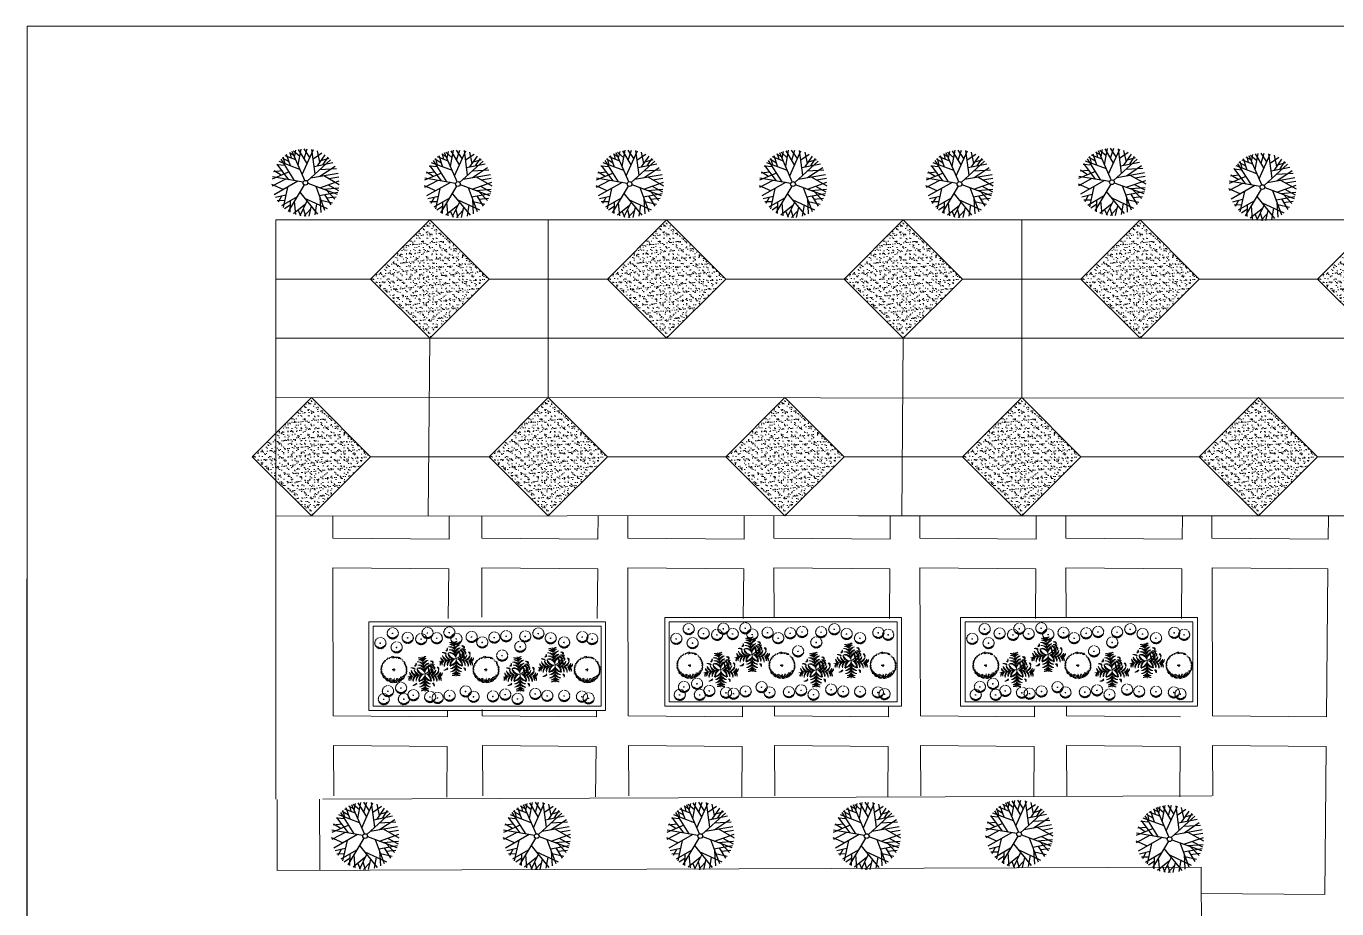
# Model space of a CAD drawing. Header units: millimetres. Extents: x 216896 to 446004, y 63591 to 243769.
# Drawn here: x 217014 to 261297, y 213965 to 243769 of the extents above; entities that cross this region are included whole.
import ezdxf

# ---------------------------------------------------------------- set-up
doc = ezdxf.new("R2010")
doc.units = ezdxf.units.MM
doc.layers.add('green', color=7, linetype='Continuous', true_color=0x45e718)
doc.layers.add('line pedestr', color=7, linetype='Continuous', lineweight=5, true_color=0x1c1c1c)
doc.layers.add('trees 2', color=7, linetype='Continuous', lineweight=5, true_color=0x91c200)
doc.layers.add('trees 1', color=84, linetype='Continuous', lineweight=5)

# ---------------------------------------------------------------- blocks, each defined once
blk = doc.blocks.new('A$C19F01AD3')
at = {"color": 0}
for p, q in [((-0.053, 0.401), (-0.557, 0.761)), ((-0.281, 0.137), (-0.489, 0.808)), ((-0.292, 0.682), (-0.444, 0.833)), ((-0.41, 0.656), (-0.413, 0.85)), ((-0.095, 0.686), (-0.355, 0.876)), ((-0.284, 0.566), (-0.306, 0.895)), ((-0.115, 0.82), (-0.22, 0.92)), ((-0.199, 0.762), (-0.197, 0.926)), ((-0.003, 0.066), (-0.132, 0.938)), ((-0.108, 0.772), (-0.021, 0.947)), ((0.036, 0.751), (-0.094, 0.942)), ((-0.071, 0.523), (0.125, 0.94)), ((-0.03, 0.247), (0.451, 0.836)), ((0.181, 0.505), (0.055, 0.946)), ((0.139, 0.654), (0.295, 0.902)), ((0.301, 0.652), (0.208, 0.926)), ((0.327, 0.171), (0.415, 0.854)), ((0.537, 0.448), (0.555, 0.771)), ((-0.365, 0.409), (-0.874, 0.342)), ((-0.056, 0.034), (-0.851, 0.397)), ((-0.537, 0.486), (-0.78, 0.526)), ((-0.603, 0.378), (-0.762, 0.551)), ((-0.427, 0.608), (-0.645, 0.687)), ((-0.423, 0.202), (-0.625, 0.705)), ((0.057, 0.032), (0.844, 0.436)), ((0.354, 0.378), (0.885, 0.344)), ((0.381, 0.592), (0.656, 0.688)), ((0.447, 0.372), (0.728, 0.611)), ((0.581, 0.486), (0.812, 0.493)), ((0.61, 0.361), (0.792, 0.525)), ((-0.191, 0.096), (-0.93, -0.097)), ((-0.514, 0.243), (-0.925, 0.146)), ((-0.649, -0.024), (-0.917, 0.192)), ((-0.519, 0.01), (-0.785, -0.504)), ((0.172, 0.091), (0.947, 0.026)), ((0.438, 0.069), (0.92, 0.232)), ((0.481, 0.25), (0.935, 0.157)), ((0.542, 0.06), (0.9, -0.29)), ((-0.623, -0.191), (-0.916, -0.185)), ((-0.695, -0.33), (-0.891, -0.28)), ((-0.739, -0.188), (-0.874, -0.33)), ((-0.33, -0.318), (-0.818, -0.45)), ((-0.048, -0.045), (-0.672, -0.648)), ((-0.222, -0.214), (0.101, -0.931)), ((0.058, -0.031), (0.774, -0.539)), ((0.25, -0.167), (0.318, -0.882)), ((0.351, -0.239), (0.926, -0.196)), ((0.447, -0.307), (0.864, -0.381)), ((0.513, -0.354), (0.675, -0.657)), ((0.592, -0.221), (0.832, -0.446)), ((0.66, -0.055), (0.944, -0.08)), ((-0.579, -0.491), (-0.753, -0.551)), ((-0.544, -0.376), (-0.636, -0.683)), ((-0.158, -0.58), (-0.551, -0.753)), ((-0.44, -0.424), (-0.504, -0.786)), ((-0.393, -0.684), (-0.371, -0.857)), ((-0.092, -0.504), (-0.391, -0.848)), ((-0.245, -0.681), (-0.239, -0.903)), ((-0.018, -0.666), (-0.154, -0.922)), ((-0.135, -0.408), (0.394, -0.852)), ((0.148, -0.645), (0.016, -0.936)), ((0.282, -0.506), (0.196, -0.916)), ((0.276, -0.444), (0.808, -0.487)), ((0.289, -0.582), (0.583, -0.738)), ((0.426, -0.456), (0.522, -0.782)), ((0.458, -0.563), (0.724, -0.603)), ((-0.066, -0.756), (-0.281, -0.891))]:
    blk.add_line(p, q, dxfattribs=at)
blk.add_circle((0, 0), 0.0659, dxfattribs=at)
blk = doc.blocks.new('arbor2')
at = {"color": 0}
for p, q in [((-0.003, 0.444), (0.017, 0.422)), ((0.035, 0.449), (0.017, 0.426)), ((0.093, 0.45), (0.074, 0.424)), ((-0.442, -0.007), (-0.42, 0.012)), ((-0.441, 0.035), (-0.407, 0.041)), ((-0.397, 0.036), (-0.438, 0.051)), ((-0.41, 0.074), (-0.437, 0.079)), ((-0.437, 0.02), (-0.411, 0.004)), ((-0.386, 0.098), (-0.426, 0.102)), ((-0.398, 0.112), (-0.417, 0.129)), ((-0.41, 0.164), (-0.383, 0.173)), ((-0.384, 0.144), (-0.404, 0.15)), ((-0.395, 0.187), (-0.378, 0.162)), ((-0.394, 0.202), (-0.36, 0.195)), ((-0.352, 0.187), (-0.385, 0.215)), ((-0.35, 0.226), (-0.373, 0.241)), ((-0.319, 0.239), (-0.354, 0.259)), ((-0.325, 0.257), (-0.335, 0.279)), ((-0.316, 0.309), (-0.287, 0.308)), ((-0.299, 0.281), (-0.315, 0.294)), ((-0.293, 0.325), (-0.286, 0.295)), ((-0.286, 0.339), (-0.258, 0.319)), ((-0.253, 0.308), (-0.272, 0.347)), ((-0.236, 0.344), (-0.252, 0.367)), ((-0.202, 0.344), (-0.227, 0.376)), ((-0.201, 0.363), (-0.202, 0.388)), ((-0.168, 0.375), (-0.178, 0.394)), ((-0.146, 0.414), (-0.151, 0.384)), ((-0.134, 0.423), (-0.115, 0.394)), ((-0.086, 0.409), (-0.092, 0.437)), ((0.039, -0.009), (-0.056, 0.013)), ((-0.034, 0.436), (-0.053, 0.401)), ((-0.011, 0.412), (-0.013, 0.433)), ((0.01, 0.036), (-0.012, -0.045)), ((0.062, 0.439), (0.046, 0.421)), ((0.057, 0.408), (0.066, 0.388)), ((0.088, 0.422), (0.079, 0.391)), ((0.094, 0.399), (0.085, 0.38)), ((0.116, 0.401), (0.133, 0.419)), ((0.128, 0.421), (0.119, 0.39)), ((0.151, 0.41), (0.143, 0.382)), ((0.18, 0.409), (0.171, 0.388)), ((0.186, 0.379), (0.202, 0.363)), ((0.206, 0.396), (0.199, 0.362)), ((0.224, 0.383), (0.222, 0.362)), ((0.251, 0.376), (0.238, 0.353)), ((0.269, 0.364), (0.247, 0.334)), ((0.256, 0.344), (0.247, 0.321)), ((0.264, 0.361), (0.276, 0.322)), ((0.285, 0.301), (0.298, 0.317)), ((0.296, 0.348), (0.302, 0.321)), ((0.314, 0.318), (0.312, 0.289)), ((0.348, 0.238), (0.371, 0.254)), ((0.367, 0.203), (0.392, 0.204)), ((0.38, 0.17), (0.398, 0.18)), ((0.387, 0.117), (0.431, 0.12)), ((0.418, 0.148), (0.388, 0.153)), ((0.428, 0.136), (0.398, 0.118)), ((0.412, 0.175), (0.399, 0.148)), ((0.401, 0.057), (0.44, 0.068)), ((0.413, 0.088), (0.441, 0.094)), ((0.416, 0.013), (0.437, 0.015)), ((0.417, 0.049), (0.441, 0.04)), ((0.448, 0.005), (0.427, -0.015)), ((-0.411, -0.051), (-0.434, -0.042)), ((-0.407, -0.09), (-0.434, -0.096)), ((-0.394, -0.059), (-0.433, -0.07)), ((-0.41, -0.015), (-0.431, -0.017)), ((-0.38, -0.119), (-0.424, -0.122)), ((-0.421, -0.138), (-0.392, -0.12)), ((-0.385, -0.032), (-0.412, -0.05)), ((-0.412, -0.15), (-0.381, -0.155)), ((-0.406, -0.177), (-0.393, -0.151)), ((-0.37, -0.089), (-0.397, -0.106)), ((-0.373, -0.172), (-0.391, -0.182)), ((-0.36, -0.205), (-0.385, -0.206)), ((-0.353, -0.121), (-0.38, -0.139)), ((-0.342, -0.207), (-0.374, -0.232)), ((-0.342, -0.24), (-0.365, -0.256)), ((-0.333, -0.145), (-0.36, -0.163)), ((-0.36, -0.163), (-0.359, -0.185)), ((-0.306, -0.257), (-0.345, -0.276)), ((-0.312, -0.219), (-0.339, -0.237)), ((-0.336, -0.29), (-0.317, -0.262)), ((-0.328, -0.181), (-0.326, -0.203)), ((-0.323, -0.297), (-0.293, -0.29)), ((-0.319, -0.269), (-0.301, -0.298)), ((-0.307, -0.32), (-0.306, -0.291)), ((-0.275, -0.22), (-0.302, -0.237)), ((-0.299, -0.198), (-0.297, -0.22)), ((-0.269, -0.252), (-0.296, -0.27)), ((-0.279, -0.303), (-0.292, -0.319)), ((-0.271, -0.283), (-0.278, -0.256)), ((-0.254, -0.329), (-0.277, -0.339)), ((-0.258, -0.28), (-0.256, -0.302)), ((-0.237, -0.323), (-0.257, -0.358)), ((-0.226, -0.301), (-0.241, -0.316)), ((-0.204, -0.344), (-0.24, -0.353)), ((-0.224, -0.354), (-0.239, -0.378)), ((-0.209, -0.253), (-0.236, -0.27)), ((-0.21, -0.324), (-0.234, -0.333)), ((-0.232, -0.28), (-0.223, -0.256)), ((-0.184, -0.356), (-0.213, -0.389)), ((-0.174, -0.275), (-0.2, -0.289)), ((-0.2, -0.398), (-0.192, -0.364)), ((-0.197, -0.28), (-0.199, -0.26)), ((-0.197, -0.29), (-0.195, -0.312)), ((-0.188, -0.248), (-0.169, -0.27)), ((-0.187, -0.352), (-0.182, -0.372)), ((-0.169, -0.31), (-0.186, -0.334)), ((-0.185, -0.4), (-0.16, -0.382)), ((-0.162, -0.415), (-0.171, -0.387)), ((-0.142, -0.321), (-0.158, -0.338)), ((-0.142, -0.388), (-0.148, -0.408)), ((-0.146, -0.351), (-0.137, -0.372)), ((-0.11, -0.309), (-0.13, -0.335)), ((-0.109, -0.403), (-0.127, -0.421)), ((-0.115, -0.337), (-0.125, -0.368)), ((-0.109, -0.36), (-0.118, -0.379)), ((-0.086, -0.376), (-0.106, -0.393)), ((-0.074, -0.393), (-0.105, -0.414)), ((-0.096, -0.391), (-0.1, -0.431)), ((-0.07, -0.318), (-0.089, -0.34)), ((-0.075, -0.339), (-0.084, -0.369)), ((-0.072, -0.414), (-0.076, -0.442)), ((-0.07, -0.292), (-0.053, -0.274)), ((-0.052, -0.349), (-0.061, -0.377)), ((-0.056, -0.395), (-0.043, -0.412)), ((-0.034, -0.401), (-0.048, -0.442)), ((-0.033, -0.446), (-0.038, -0.412)), ((-0.024, -0.35), (-0.032, -0.372)), ((-0.018, -0.441), (-0.002, -0.415)), ((-0.017, -0.38), (-0.002, -0.396)), ((0.009, -0.446), (-0.01, -0.424)), ((0.002, -0.328), (-0.007, -0.359)), ((0.021, -0.297), (0.013, -0.33)), ((0.017, -0.414), (0.02, -0.435)), ((0.021, -0.376), (0.018, -0.397)), ((0.043, -0.322), (0.032, -0.35)), ((0.048, -0.383), (0.034, -0.406)), ((0.065, -0.395), (0.043, -0.425)), ((0.053, -0.415), (0.044, -0.439)), ((0.061, -0.399), (0.072, -0.437)), ((0.07, -0.346), (0.072, -0.375)), ((0.075, -0.366), (0.098, -0.355)), ((0.083, -0.39), (0.1, -0.402)), ((0.092, -0.411), (0.098, -0.439)), ((0.097, -0.337), (0.097, -0.36)), ((0.1, -0.391), (0.113, -0.375)), ((0.114, -0.308), (0.116, -0.34)), ((0.114, -0.363), (0.134, -0.373)), ((0.122, -0.385), (0.124, -0.428)), ((0.14, -0.425), (0.122, -0.396)), ((0.128, -0.375), (0.126, -0.404)), ((0.148, -0.346), (0.153, -0.367)), ((0.151, -0.288), (0.15, -0.318)), ((0.152, -0.416), (0.157, -0.386)), ((0.179, -0.41), (0.153, -0.397)), ((0.176, -0.344), (0.171, -0.37)), ((0.174, -0.377), (0.184, -0.396)), ((0.184, -0.301), (0.196, -0.328)), ((0.196, -0.349), (0.186, -0.384)), ((0.207, -0.283), (0.214, -0.306)), ((0.208, -0.365), (0.208, -0.39)), ((0.209, -0.346), (0.234, -0.378)), ((0.211, -0.338), (0.231, -0.343)), ((0.237, -0.282), (0.244, -0.304)), ((0.242, -0.346), (0.259, -0.369)), ((0.259, -0.31), (0.279, -0.349)), ((0.292, -0.341), (0.264, -0.321)), ((0.275, -0.252), (0.276, -0.274)), ((0.286, -0.267), (0.293, -0.289)), ((0.3, -0.327), (0.293, -0.297)), ((0.305, -0.283), (0.322, -0.296)), ((0.309, -0.248), (0.316, -0.271)), ((0.325, -0.241), (0.36, -0.261)), ((0.331, -0.259), (0.341, -0.282)), ((0.356, -0.228), (0.38, -0.243)), ((0.358, -0.189), (0.391, -0.218)), ((0.4, -0.204), (0.367, -0.197)), ((0.402, -0.189), (0.384, -0.164)), ((0.417, -0.166), (0.389, -0.176)), ((0.39, -0.146), (0.41, -0.152)), ((0.393, -0.1), (0.433, -0.104)), ((0.403, -0.039), (0.444, -0.053)), ((0.405, -0.114), (0.423, -0.131)), ((0.448, -0.037), (0.414, -0.043)), ((0.416, -0.076), (0.444, -0.081)), ((0.443, -0.022), (0.417, -0.006))]:
    blk.add_line(p, q, dxfattribs=at)
blk = doc.blocks.new('arber')
at = {"layer": 'trees 2'}
for p, q in [((-0.191, -0.004), (-0.181, 0.005)), ((-0.19, 0.014), (-0.175, 0.017)), ((-0.176, 0.032), (-0.189, 0.034)), ((-0.171, 0.015), (-0.189, 0.021)), ((-0.188, 0.008), (-0.177, 0.001)), ((-0.166, 0.042), (-0.184, 0.044)), ((-0.171, 0.048), (-0.179, 0.056)), ((-0.177, 0.071), (-0.165, 0.075)), ((-0.165, 0.062), (-0.174, 0.065)), ((-0.17, 0.081), (-0.162, 0.07)), ((-0.169, 0.088), (-0.155, 0.085)), ((-0.151, 0.081), (-0.165, 0.094)), ((-0.15, 0.099), (-0.161, 0.105)), ((-0.136, 0.104), (-0.152, 0.113)), ((-0.139, 0.112), (-0.144, 0.122)), ((-0.135, 0.135), (-0.122, 0.135)), ((-0.128, 0.123), (-0.135, 0.129)), ((-0.125, 0.142), (-0.122, 0.129)), ((-0.122, 0.148), (-0.11, 0.139)), ((-0.107, 0.135), (-0.116, 0.152)), ((-0.1, 0.15), (-0.107, 0.161)), ((-0.085, 0.151), (-0.096, 0.164)), ((-0.085, 0.159), (-0.085, 0.17)), ((-0.07, 0.164), (-0.074, 0.172)), ((-0.06, 0.181), (-0.062, 0.168)), ((-0.055, 0.185), (-0.047, 0.173)), ((-0.034, 0.179), (-0.037, 0.191)), ((0.021, -0.005), (-0.021, 0.005)), ((-0.017, 0.181), (-0.013, 0.191)), ((-0.001, 0.18), (-0.002, 0.19)), ((0.008, 0.015), (-0.001, -0.021)), ((0.003, 0.195), (0.011, 0.185)), ((0.055, 0.175), (0.062, 0.183)), ((0.095, 0.173), (0.091, 0.159)), ((0.119, 0.143), (0.129, 0.147)), ((0.129, 0.132), (0.135, 0.139)), ((0.142, 0.139), (0.141, 0.126)), ((0.157, 0.104), (0.167, 0.111)), ((0.165, 0.089), (0.176, 0.089)), ((0.171, 0.074), (0.179, 0.078)), ((0.188, 0.064), (0.174, 0.066)), ((0.174, 0.051), (0.193, 0.052)), ((0.192, 0.059), (0.179, 0.051)), ((0.185, 0.076), (0.18, 0.064)), ((0.18, 0.024), (0.197, 0.029)), ((0.186, 0.038), (0.198, 0.04)), ((0.187, 0.021), (0.198, 0.017)), ((0.187, 0.005), (0.196, 0.006)), ((0.201, 0.001), (0.192, -0.007)), ((-0.177, -0.023), (-0.187, -0.019)), ((-0.17, -0.027), (-0.187, -0.032)), ((-0.175, -0.041), (-0.187, -0.043)), ((-0.177, -0.008), (-0.186, -0.009)), ((-0.164, -0.053), (-0.183, -0.055)), ((-0.181, -0.062), (-0.169, -0.054)), ((-0.165, -0.015), (-0.177, -0.023)), ((-0.177, -0.067), (-0.164, -0.069)), ((-0.175, -0.079), (-0.169, -0.067)), ((-0.159, -0.04), (-0.171, -0.048)), ((-0.16, -0.077), (-0.168, -0.081)), ((-0.155, -0.091), (-0.166, -0.092)), ((-0.151, -0.054), (-0.163, -0.062)), ((-0.147, -0.092), (-0.161, -0.103)), ((-0.147, -0.107), (-0.157, -0.114)), ((-0.143, -0.065), (-0.155, -0.073)), ((-0.155, -0.073), (-0.154, -0.082)), ((-0.131, -0.114), (-0.148, -0.123)), ((-0.133, -0.097), (-0.145, -0.105)), ((-0.144, -0.129), (-0.135, -0.116)), ((-0.14, -0.08), (-0.14, -0.09)), ((-0.138, -0.132), (-0.125, -0.129)), ((-0.131, -0.142), (-0.131, -0.129)), ((-0.117, -0.098), (-0.129, -0.105)), ((-0.128, -0.088), (-0.127, -0.098)), ((-0.114, -0.112), (-0.126, -0.12)), ((-0.119, -0.134), (-0.125, -0.141)), ((-0.108, -0.146), (-0.118, -0.15)), ((-0.109, -0.124), (-0.109, -0.134)), ((-0.1, -0.143), (-0.109, -0.159)), ((-0.096, -0.133), (-0.102, -0.14)), ((-0.086, -0.152), (-0.102, -0.156)), ((-0.095, -0.157), (-0.101, -0.167)), ((-0.088, -0.112), (-0.1, -0.12)), ((-0.088, -0.144), (-0.099, -0.147)), ((-0.077, -0.158), (-0.09, -0.172)), ((-0.073, -0.122), (-0.084, -0.128)), ((-0.084, -0.176), (-0.081, -0.161)), ((-0.083, -0.129), (-0.082, -0.138)), ((-0.079, -0.156), (-0.076, -0.165)), ((-0.07, -0.137), (-0.078, -0.148)), ((-0.077, -0.177), (-0.066, -0.169)), ((-0.067, -0.183), (-0.072, -0.171)), ((-0.059, -0.142), (-0.065, -0.15)), ((-0.059, -0.172), (-0.061, -0.181)), ((-0.06, -0.156), (-0.056, -0.164)), ((-0.045, -0.137), (-0.053, -0.148)), ((-0.044, -0.178), (-0.052, -0.186)), ((-0.047, -0.149), (-0.051, -0.163)), ((-0.044, -0.159), (-0.048, -0.168)), ((-0.034, -0.166), (-0.043, -0.174)), ((-0.029, -0.174), (-0.042, -0.183)), ((-0.038, -0.173), (-0.04, -0.19)), ((-0.027, -0.141), (-0.035, -0.151)), ((-0.029, -0.15), (-0.033, -0.163)), ((-0.028, -0.183), (-0.03, -0.195)), ((-0.019, -0.155), (-0.023, -0.167)), ((-0.021, -0.175), (-0.015, -0.182)), ((-0.011, -0.177), (-0.017, -0.195)), ((-0.011, -0.197), (-0.013, -0.182)), ((-0.007, -0.155), (-0.01, -0.164)), ((-0.004, -0.168), (0.003, -0.175)), ((-0.004, -0.195), (0.003, -0.184)), ((0.008, -0.197), (-0.001, -0.188)), ((0.005, -0.145), (0.001, -0.159)), ((0.011, -0.183), (0.012, -0.192)), ((0.013, -0.166), (0.012, -0.175)), ((0.023, -0.143), (0.018, -0.155)), ((0.025, -0.169), (0.019, -0.179)), ((0.032, -0.175), (0.023, -0.188)), ((0.027, -0.184), (0.023, -0.194)), ((0.031, -0.176), (0.036, -0.193)), ((0.035, -0.153), (0.035, -0.166)), ((0.04, -0.172), (0.048, -0.178)), ((0.044, -0.182), (0.047, -0.194)), ((0.047, -0.149), (0.046, -0.159)), ((0.054, -0.136), (0.055, -0.15)), ((0.054, -0.161), (0.063, -0.165)), ((0.057, -0.17), (0.059, -0.189)), ((0.066, -0.188), (0.057, -0.175)), ((0.069, -0.153), (0.071, -0.162)), ((0.07, -0.128), (0.07, -0.141)), ((0.071, -0.184), (0.073, -0.171)), ((0.083, -0.181), (0.071, -0.176)), ((0.081, -0.152), (0.079, -0.164)), ((0.081, -0.167), (0.085, -0.175)), ((0.085, -0.133), (0.09, -0.145)), ((0.09, -0.154), (0.086, -0.17)), ((0.095, -0.125), (0.098, -0.135)), ((0.095, -0.161), (0.096, -0.172)), ((0.096, -0.153), (0.107, -0.167)), ((0.097, -0.15), (0.106, -0.152)), ((0.108, -0.125), (0.111, -0.135)), ((0.111, -0.153), (0.118, -0.163)), ((0.118, -0.137), (0.126, -0.155)), ((0.132, -0.151), (0.12, -0.142)), ((0.125, -0.112), (0.125, -0.122)), ((0.13, -0.118), (0.133, -0.128)), ((0.136, -0.145), (0.133, -0.132)), ((0.146, -0.138), (0.133, -0.137)), ((0.138, -0.126), (0.145, -0.131)), ((0.14, -0.11), (0.143, -0.12)), ((0.147, -0.107), (0.162, -0.116)), ((0.15, -0.115), (0.154, -0.125)), ((0.161, -0.084), (0.176, -0.097)), ((0.161, -0.101), (0.171, -0.108)), ((0.18, -0.091), (0.165, -0.087)), ((0.181, -0.084), (0.173, -0.073)), ((0.187, -0.074), (0.175, -0.078)), ((0.176, -0.065), (0.184, -0.068)), ((0.177, -0.045), (0.194, -0.047)), ((0.181, -0.018), (0.199, -0.024)), ((0.182, -0.051), (0.19, -0.058)), ((0.201, -0.017), (0.186, -0.02)), ((0.187, -0.034), (0.199, -0.036)), ((0.199, -0.011), (0.188, -0.004))]:
    blk.add_line(p, q, dxfattribs=at)
blk = doc.blocks.new('plant22')
at = {"layer": 'trees 1'}
for p in [(0.051, 0.588), (-0.588, 0.051), (-0.153, -0.57)]:
    blk.add_line(p, (0, 0), dxfattribs=at)
for centre, radius, start, end in [((-0.257, 0.159), 0.316, 26.3712, 70.0366), ((-0.148, 0.268), 0.189, 20.2489, 90.3937), ((-0.201, 0.234), 0.307, 39.0763, 68.3794), ((-0.077, 0.383), 0.136, 31.29, 94.6243), ((-0.071, 0.447), 0.136, 31.29, 94.6243), ((-0.195, 0.298), 0.307, 39.0763, 68.3794), ((0.238, 0.195), 0.307, 101.6207, 130.9237), ((0.142, 0.364), 0.136, 75.3757, 138.7101), ((0.244, 0.259), 0.307, 101.6207, 130.9237), ((0.148, 0.428), 0.136, 75.3757, 138.7101), ((-0.446, -0.071), 0.136, 121.29, 184.6243), ((-0.296, -0.195), 0.307, 129.0763, 158.3794), ((-0.383, -0.077), 0.136, 121.29, 184.6243), ((-0.234, -0.201), 0.307, 129.0763, 158.3794), ((-0.364, 0.142), 0.136, 165.3757, 228.7101), ((-0.195, 0.238), 0.307, 191.6207, 220.9237), ((-0.268, -0.148), 0.189, 110.2489, 180.3937), ((-0.159, -0.257), 0.316, 116.3712, 160.0366), ((-0.238, 0.192), 0.189, 169.6063, 239.7511), ((-0.112, 0.281), 0.316, 189.9635, 233.6288), ((-0.397, 0.183), 0.136, 31.29, 94.6243), ((-0.521, 0.034), 0.307, 39.0763, 68.3794), ((-0.161, -0.157), 0.189, 110.2489, 180.3937), ((-0.052, -0.266), 0.316, 116.3712, 160.0366), ((-0.131, 0.183), 0.189, 169.6063, 239.7511), ((-0.005, 0.271), 0.316, 189.9635, 233.6288), ((-0.338, 0.478), 0.148, 296.7894, 340.382), ((-0.264, 0.402), 0.0679, 266.2525, 25.258), ((-0.071, -0.177), 0.184, 88.426, 188.6346), ((0.02, -0.261), 0.278, 106.6665, 168.1878), ((-0.039, 0.186), 0.184, 161.3654, 261.5741), ((0.065, 0.254), 0.278, 181.8122, 243.3336), ((-0.177, 0.071), 0.184, 358.426, 98.6346), ((-0.261, -0.02), 0.278, 16.6665, 78.1878), ((-0.157, 0.161), 0.189, 20.2489, 90.3937), ((-0.266, 0.052), 0.316, 26.3712, 70.0366), ((-0.116, 0.627), 0.637, 280.4772, 321.6585), ((0.186, 0.039), 0.184, 71.3654, 171.5741), ((0.254, -0.065), 0.278, 91.8122, 153.3336), ((0.271, 0.005), 0.316, 99.9635, 143.6288), ((0.183, 0.131), 0.189, 79.6063, 149.7511), ((0.281, 0.112), 0.316, 99.9635, 143.6288), ((0.192, 0.238), 0.189, 79.6063, 149.7511), ((0.071, 0.252), 0.278, 266.6665, 328.1878), ((0.127, 0.142), 0.184, 248.426, 348.6346), ((0.115, -0.008), 0.0664, 279.2258, 60.1279), ((0.061, -0.009), 0.0921, 315.4398, 33.6694), ((0.022, 0.132), 0.153, 326.4477, 44.3673), ((-0.354, 0.125), 0.498, 350.4008, 13.1391), ((0.14, 0.232), 0.316, 276.3712, 320.0366), ((0.098, 0.148), 0.147, 338.7537, 49.0971), ((0.185, 0.17), 0.0904, 303.8744, 83.9763), ((0.205, 0.093), 0.189, 270.2489, 340.3937), ((-0.04, -0.01), 0.295, 352.5759, 20.8942), ((0.187, 0.03), 0.103, 309.9866, 49.4034), ((0.276, 0.211), 0.0673, 332.0578, 107.8533), ((0.229, 0.184), 0.0945, 350.1845, 73.654), ((0.301, 0.304), 0.0673, 332.0578, 107.8533), ((0.254, 0.277), 0.0945, 350.1845, 73.654), ((0.2, 0.087), 0.148, 349.618, 33.2107), ((0.303, 0.115), 0.0679, 304.742, 63.7476), ((0.33, 0.029), 0.148, 349.618, 33.2107), ((0.433, 0.057), 0.0679, 304.742, 63.7476), ((-0.509, 0.037), 0.307, 271.6207, 300.9237), ((-0.444, -0.146), 0.136, 245.3757, 308.7101), ((-0.296, -0.062), 0.316, 269.9635, 313.6288), ((-0.231, -0.201), 0.189, 249.6063, 319.7511), ((-0.239, 0.108), 0.278, 261.8122, 323.3336), ((-0.19, -0.006), 0.184, 241.3654, 341.5741), ((-0.268, 0.042), 0.316, 269.9635, 313.6288), ((-0.203, -0.098), 0.189, 249.6063, 319.7511), ((-0.268, -0.151), 0.307, 271.6207, 300.9237), ((-0.203, -0.333), 0.136, 245.3757, 308.7101), ((0.009, -0.39), 0.136, 201.29, 264.6243), ((0.157, -0.265), 0.307, 209.0763, 238.3794), ((0.099, -0.29), 0.189, 190.2489, 260.3937), ((0.225, -0.202), 0.316, 196.3712, 240.0366), ((0.127, -0.186), 0.189, 190.2489, 260.3937), ((0.253, -0.098), 0.316, 196.3712, 240.0366), ((0.162, -0.1), 0.184, 168.426, 268.6346), ((0.261, -0.026), 0.278, 186.6665, 248.1878), ((-0.148, -0.216), 0.278, 341.8122, 43.3336), ((-0.027, -0.188), 0.184, 321.3654, 61.5741), ((0.04, -0.452), 0.148, 349.618, 33.2107), ((0.143, -0.424), 0.0679, 304.742, 63.7476), ((-0.088, -0.257), 0.316, 349.9635, 33.6288), ((0.061, -0.217), 0.189, 329.6063, 39.7511), ((0.238, 0.187), 0.316, 276.3712, 320.0366), ((0.009, -0.302), 0.316, 349.9635, 33.6288), ((0.302, 0.047), 0.189, 270.2489, 340.3937), ((0.158, -0.262), 0.189, 329.6063, 39.7511), ((0.288, 0.109), 0.307, 289.0763, 318.3794), ((0.102, -0.291), 0.307, 351.6207, 20.9237), ((0.293, -0.258), 0.136, 325.3757, 28.7101), ((0.386, -0.059), 0.136, 281.29, 344.6243), ((0.346, 0.082), 0.307, 289.0763, 318.3794), ((0.16, -0.318), 0.307, 351.6207, 20.9237), ((0.351, -0.285), 0.136, 325.3757, 28.7101), ((0.444, -0.086), 0.136, 281.29, 344.6243), ((-0.285, -0.214), 0.307, 271.6207, 300.9237), ((-0.22, -0.396), 0.136, 245.3757, 308.7101), ((-0.008, -0.453), 0.136, 201.29, 264.6243), ((0.14, -0.328), 0.307, 209.0763, 238.3794)]:
    blk.add_arc(centre, radius, start, end, dxfattribs=at)

msp = doc.modelspace()

# ---------------------------------------------------------------- hatches: boundary and pattern name
at = {"layer": 'line pedestr'}
h = msp.add_hatch(dxfattribs=at)
h.set_pattern_fill('AR-SAND', color=256, scale=4.374, angle=178.8086, style=0)
h.set_pattern_definition([(216.3086, (181027.52, 269985.07), (2.54607, -214.1686), [0, -168.8714, 0, -188.8693, 0, -180.53685]), (186.3086, (181027.52, 269985.07), (-203.0981, -309.3833), [0, -91.10167, 0, -152.20645, 0, -58.3273]), (146.3086, (181164.15, 269982.23), (-345.91834, 6.5652), [0, -55.5498, 0, -199.9793, 0, -261.08406]), (136.3086, (181164.15, 269982.23), (-335.9348, -90.544), [0, -27.7749, 0, -131.09753, 0, -149.98446])])
edge = h.paths.add_edge_path()
edge.add_line((230680, 233232), (228651, 235232))
edge.add_line((228651, 235232), (230651, 237232))
edge.add_line((230651, 237232), (232651, 235232))
edge.add_line((232651, 235232), (230651, 233232))
h = msp.add_hatch(dxfattribs=at)
h.set_pattern_fill('AR-SAND', color=256, scale=4.374, angle=178.8086, style=0)
h.set_pattern_definition([(216.3086, (189027.52, 269985.07), (2.54607, -214.1686), [0, -168.8714, 0, -188.8693, 0, -180.53685]), (186.3086, (189027.52, 269985.07), (-203.0981, -309.3833), [0, -91.10167, 0, -152.20645, 0, -58.3273]), (146.3086, (189164.15, 269982.23), (-345.91834, 6.5652), [0, -55.5498, 0, -199.9793, 0, -261.08406]), (136.3086, (189164.15, 269982.23), (-335.9348, -90.544), [0, -27.7749, 0, -131.09753, 0, -149.98446])])
edge = h.paths.add_edge_path()
edge.add_line((238680, 233232), (236651, 235232))
edge.add_line((236651, 235232), (238651, 237232))
edge.add_line((238651, 237232), (240651, 235232))
edge.add_line((240651, 235232), (238651, 233232))
h = msp.add_hatch(dxfattribs=at)
h.set_pattern_fill('AR-SAND', color=256, scale=4.374, angle=178.8086, style=0)
h.set_pattern_definition([(216.3086, (197027.52, 269985.07), (2.54607, -214.1686), [0, -168.8714, 0, -188.8693, 0, -180.53685]), (186.3086, (197027.52, 269985.07), (-203.0981, -309.3833), [0, -91.10167, 0, -152.20645, 0, -58.3273]), (146.3086, (197164.15, 269982.23), (-345.91834, 6.5652), [0, -55.5498, 0, -199.9793, 0, -261.08406]), (136.3086, (197164.15, 269982.23), (-335.9348, -90.544), [0, -27.7749, 0, -131.09753, 0, -149.98446])])
edge = h.paths.add_edge_path()
edge.add_line((246680, 233232), (244651, 235232))
edge.add_line((244651, 235232), (246651, 237232))
edge.add_line((246651, 237232), (248651, 235232))
edge.add_line((248651, 235232), (246651, 233232))
h = msp.add_hatch(dxfattribs=at)
h.set_pattern_fill('AR-SAND', color=256, scale=4.374, angle=178.8086, style=0)
h.set_pattern_definition([(216.3086, (205027.52, 269985.07), (2.54607, -214.1686), [0, -168.8714, 0, -188.8693, 0, -180.53685]), (186.3086, (205027.52, 269985.07), (-203.0981, -309.3833), [0, -91.10167, 0, -152.20645, 0, -58.3273]), (146.3086, (205164.15, 269982.23), (-345.91834, 6.5652), [0, -55.5498, 0, -199.9793, 0, -261.08406]), (136.3086, (205164.15, 269982.23), (-335.9348, -90.544), [0, -27.7749, 0, -131.09753, 0, -149.98446])])
edge = h.paths.add_edge_path()
edge.add_line((254680, 233232), (252651, 235232))
edge.add_line((252651, 235232), (254651, 237232))
edge.add_line((254651, 237232), (256651, 235232))
edge.add_line((256651, 235232), (254651, 233232))
h = msp.add_hatch(dxfattribs=at)
h.set_pattern_fill('AR-SAND', color=256, scale=4.374, angle=178.8086, style=0)
h.set_pattern_definition([(216.3086, (213027.52, 269985.07), (2.54607, -214.1686), [0, -168.8714, 0, -188.8693, 0, -180.53685]), (186.3086, (213027.52, 269985.07), (-203.0981, -309.3833), [0, -91.10167, 0, -152.20645, 0, -58.3273]), (146.3086, (213164.15, 269982.23), (-345.91834, 6.5652), [0, -55.5498, 0, -199.9793, 0, -261.08406]), (136.3086, (213164.15, 269982.23), (-335.9348, -90.544), [0, -27.7749, 0, -131.09753, 0, -149.98446])])
edge = h.paths.add_edge_path()
edge.add_line((262680, 233232), (260651, 235232))
edge.add_line((260651, 235232), (262651, 237232))
edge.add_line((262651, 237232), (264651, 235232))
edge.add_line((264651, 235232), (262651, 233232))
h = msp.add_hatch(dxfattribs=at)
h.set_pattern_fill('AR-SAND', color=256, scale=4.374, angle=178.8086, style=0)
h.set_pattern_definition([(216.3086, (177027.52, 263985.07), (2.54607, -214.1686), [0, -168.8714, 0, -188.8693, 0, -180.53685]), (186.3086, (177027.52, 263985.07), (-203.0981, -309.3833), [0, -91.10167, 0, -152.20645, 0, -58.3273]), (146.3086, (177164.15, 263982.23), (-345.91834, 6.5652), [0, -55.5498, 0, -199.9793, 0, -261.08406]), (136.3086, (177164.15, 263982.23), (-335.9348, -90.544), [0, -27.7749, 0, -131.09753, 0, -149.98446])])
edge = h.paths.add_edge_path()
edge.add_line((226680, 227232), (224651, 229232))
edge.add_line((224651, 229232), (226651, 231232))
edge.add_line((226651, 231232), (228651, 229232))
edge.add_line((228651, 229232), (226651, 227232))
h = msp.add_hatch(dxfattribs=at)
h.set_pattern_fill('AR-SAND', color=256, scale=4.374, angle=178.8086, style=0)
h.set_pattern_definition([(216.3086, (185027.52, 263985.07), (2.54607, -214.1686), [0, -168.8714, 0, -188.8693, 0, -180.53685]), (186.3086, (185027.52, 263985.07), (-203.0981, -309.3833), [0, -91.10167, 0, -152.20645, 0, -58.3273]), (146.3086, (185164.15, 263982.23), (-345.91834, 6.5652), [0, -55.5498, 0, -199.9793, 0, -261.08406]), (136.3086, (185164.15, 263982.23), (-335.9348, -90.544), [0, -27.7749, 0, -131.09753, 0, -149.98446])])
edge = h.paths.add_edge_path()
edge.add_line((234680, 227232), (232651, 229232))
edge.add_line((232651, 229232), (234651, 231232))
edge.add_line((234651, 231232), (236651, 229232))
edge.add_line((236651, 229232), (234651, 227232))
h = msp.add_hatch(dxfattribs=at)
h.set_pattern_fill('AR-SAND', color=256, scale=4.374, angle=178.8086, style=0)
h.set_pattern_definition([(216.3086, (193027.52, 263985.07), (2.54607, -214.1686), [0, -168.8714, 0, -188.8693, 0, -180.53685]), (186.3086, (193027.52, 263985.07), (-203.0981, -309.3833), [0, -91.10167, 0, -152.20645, 0, -58.3273]), (146.3086, (193164.15, 263982.23), (-345.91834, 6.5652), [0, -55.5498, 0, -199.9793, 0, -261.08406]), (136.3086, (193164.15, 263982.23), (-335.9348, -90.544), [0, -27.7749, 0, -131.09753, 0, -149.98446])])
edge = h.paths.add_edge_path()
edge.add_line((242680, 227232), (240651, 229232))
edge.add_line((240651, 229232), (242651, 231232))
edge.add_line((242651, 231232), (244651, 229232))
edge.add_line((244651, 229232), (242651, 227232))
h = msp.add_hatch(dxfattribs=at)
h.set_pattern_fill('AR-SAND', color=256, scale=4.374, angle=178.8086, style=0)
h.set_pattern_definition([(216.3086, (201027.52, 263985.07), (2.54607, -214.1686), [0, -168.8714, 0, -188.8693, 0, -180.53685]), (186.3086, (201027.52, 263985.07), (-203.0981, -309.3833), [0, -91.10167, 0, -152.20645, 0, -58.3273]), (146.3086, (201164.15, 263982.23), (-345.91834, 6.5652), [0, -55.5498, 0, -199.9793, 0, -261.08406]), (136.3086, (201164.15, 263982.23), (-335.9348, -90.544), [0, -27.7749, 0, -131.09753, 0, -149.98446])])
edge = h.paths.add_edge_path()
edge.add_line((250680, 227232), (248651, 229232))
edge.add_line((248651, 229232), (250651, 231232))
edge.add_line((250651, 231232), (252651, 229232))
edge.add_line((252651, 229232), (250651, 227232))
h = msp.add_hatch(dxfattribs=at)
h.set_pattern_fill('AR-SAND', color=256, scale=4.374, angle=178.8086, style=0)
h.set_pattern_definition([(216.3086, (209027.52, 263985.07), (2.54607, -214.1686), [0, -168.8714, 0, -188.8693, 0, -180.53685]), (186.3086, (209027.52, 263985.07), (-203.0981, -309.3833), [0, -91.10167, 0, -152.20645, 0, -58.3273]), (146.3086, (209164.15, 263982.23), (-345.91834, 6.5652), [0, -55.5498, 0, -199.9793, 0, -261.08406]), (136.3086, (209164.15, 263982.23), (-335.9348, -90.544), [0, -27.7749, 0, -131.09753, 0, -149.98446])])
edge = h.paths.add_edge_path()
edge.add_line((258680, 227232), (256651, 229232))
edge.add_line((256651, 229232), (258651, 231232))
edge.add_line((258651, 231232), (260651, 229232))
edge.add_line((260651, 229232), (258651, 227232))

# ---------------------------------------------------------------- linework, layer by layer
for p, q in [((217041, 237232), (217014, 74742)), ((358783, 237232), (225452, 237232)), ((225452, 237232), (225452, 227395)), ((230651, 237232), (228651, 235232)), ((232651, 235232), (230651, 237232)), ((234651, 231232), (234651, 237232)), ((238651, 237232), (236651, 235232)), ((240651, 235232), (238651, 237232)), ((246651, 237232), (244651, 235232)), ((248651, 235232), (246651, 237232)), ((250651, 231232), (250651, 237232)), ((254651, 237232), (252651, 235232)), ((256651, 235232), (254651, 237232)), ((262651, 237232), (260651, 235232)), ((225452, 235232), (226651, 235232)), ((226651, 235232), (228651, 235232)), ((228651, 235232), (226651, 235232)), ((228651, 235232), (230651, 233232)), ((232651, 235232), (230651, 233232)), ((232651, 235232), (234651, 235232)), ((234651, 235232), (236651, 235232)), ((236651, 235232), (234651, 235232)), ((236651, 235232), (238651, 233232)), ((240651, 235232), (238651, 233232)), ((240651, 235232), (242651, 235232)), ((242651, 235232), (244651, 235232)), ((244651, 235232), (242651, 235232)), ((244651, 235232), (246651, 233232)), ((248651, 235232), (246651, 233232)), ((248651, 235232), (250651, 235232)), ((250651, 235232), (252651, 235232)), ((252651, 235232), (250651, 235232)), ((252651, 235232), (254651, 233232)), ((256651, 235232), (254651, 233232)), ((256651, 235232), (258651, 235232)), ((258651, 235232), (260651, 235232)), ((260651, 235232), (258651, 235232)), ((260651, 235232), (262651, 233232)), ((234583, 233232), (225452, 233232)), ((326583, 233232), (226583, 233232)), ((230651, 233232), (230600, 227229)), ((342583, 233232), (242583, 233232)), ((250583, 233232), (242583, 233232)), ((246651, 233232), (246600, 227232)), ((358583, 233232), (258583, 233232)), ((266583, 233232), (258583, 233232)), ((226651, 231232), (224651, 229232)), ((338583, 231164), (225452, 231233)), ((228651, 229232), (226651, 231232)), ((228651, 229232), (226651, 231232)), ((234651, 231232), (232651, 229232)), ((236651, 229232), (234651, 231232)), ((242651, 231232), (240651, 229232)), ((244651, 229232), (242651, 231232)), ((244651, 229232), (242651, 231232)), ((250651, 231232), (248651, 229232)), ((252651, 229232), (250651, 231232)), ((258651, 231232), (256651, 229232)), ((260651, 229232), (258651, 231232)), ((260651, 229232), (258651, 231232)), ((224651, 229232), (226651, 227232)), ((228651, 229232), (226651, 227232)), ((228651, 229232), (226651, 227232)), ((228651, 229232), (230651, 229232)), ((230651, 229232), (232651, 229232)), ((232651, 229232), (230651, 229232)), ((232651, 229232), (234651, 227232)), ((236651, 229232), (234651, 227232)), ((236651, 229232), (238651, 229232)), ((238651, 229232), (240651, 229232)), ((240651, 229232), (242651, 227232)), ((244651, 229232), (242651, 227232)), ((244651, 229232), (242651, 227232)), ((244651, 229232), (246651, 229232)), ((246651, 229232), (248651, 229232)), ((248651, 229232), (246651, 229232)), ((248651, 229232), (250651, 227232)), ((252651, 229232), (250651, 227232)), ((252651, 229232), (254651, 229232)), ((254651, 229232), (256651, 229232)), ((256651, 229232), (258651, 227232)), ((260651, 229232), (258651, 227232)), ((260651, 229232), (258651, 227232)), ((260651, 229232), (262651, 229232)), ((225452, 227395), (225452, 217665)), ((245131, 227241), (225452, 227224)), ((227372, 226479), (227372, 227230)), ((231300, 226444), (231307, 227230)), ((232406, 226483), (232406, 227234)), ((236334, 226448), (236341, 227234)), ((237341, 226481), (237341, 227232)), ((241268, 226445), (241275, 227232)), ((242275, 226481), (242275, 227232)), ((288257, 227232), (245131, 227232)), ((246203, 226445), (246210, 227232)), ((247210, 226481), (247210, 227232)), ((251137, 226445), (251145, 227232)), ((252145, 226481), (252145, 227232)), ((256072, 226445), (256079, 227232)), ((257079, 226481), (257079, 227232)), ((261006, 226445), (261014, 227232)), ((227372, 226479), (231300, 226444)), ((232406, 226483), (236334, 226448)), ((237341, 226481), (241268, 226445)), ((242275, 226481), (246203, 226445)), ((247210, 226481), (251137, 226445)), ((252145, 226481), (256072, 226445)), ((257079, 226481), (261006, 226445)), ((227375, 225479), (231291, 225444)), ((227390, 220479), (227375, 225479)), ((231276, 223763), (231291, 225444)), ((232409, 225483), (236325, 225448)), ((232414, 223808), (232409, 225483)), ((236310, 223767), (236325, 225448)), ((237344, 225481), (241259, 225445)), ((237358, 220480), (237344, 225481)), ((241244, 223764), (241259, 225445)), ((242278, 225481), (246194, 225445)), ((242283, 223806), (242278, 225481)), ((246179, 223764), (246194, 225445)), ((247213, 225481), (251128, 225445)), ((247227, 220480), (247213, 225481)), ((251113, 223764), (251128, 225445)), ((252147, 225481), (256063, 225445)), ((252152, 223806), (252147, 225481)), ((256048, 223764), (256063, 225445)), ((257082, 225481), (260997, 225445)), ((257096, 220480), (257082, 225481)), ((260952, 220446), (260997, 225445)), ((228587, 223656), (228588, 220660)), ((236588, 223660), (228588, 223660)), ((236588, 223660), (236588, 220660)), ((238588, 223804), (238588, 220804)), ((246588, 223804), (238588, 223804)), ((238738, 223654), (238738, 220954)), ((246438, 223654), (238738, 223654)), ((246438, 223654), (246438, 220954)), ((246588, 223804), (246588, 220804)), ((248588, 223804), (248588, 220804)), ((256588, 223804), (248588, 223804)), ((248738, 223654), (248738, 220954)), ((256438, 223654), (248738, 223654)), ((256438, 223654), (256438, 220954)), ((256588, 223804), (256588, 220804)), ((228738, 223510), (228738, 220810)), ((236438, 223510), (228738, 223510)), ((236438, 223510), (236438, 220810)), ((236588, 220660), (228588, 220660)), ((236438, 220810), (228738, 220810)), ((231245, 220444), (231245, 220660)), ((232424, 220483), (232424, 220699)), ((236279, 220448), (236279, 220664)), ((246588, 220804), (238588, 220804)), ((246438, 220954), (238738, 220954)), ((241214, 220446), (241214, 220804)), ((242293, 220480), (242293, 220804)), ((246149, 220446), (246149, 220804)), ((256583, 220804), (248583, 220804)), ((256433, 220954), (248733, 220954)), ((251083, 220446), (251083, 220804)), ((252162, 220480), (252162, 220804)), ((227390, 220479), (231245, 220444)), ((232424, 220483), (236279, 220448)), ((237358, 220480), (241214, 220446)), ((242293, 220480), (246149, 220446)), ((247227, 220480), (251083, 220446)), ((252162, 220480), (256018, 220446)), ((257096, 220480), (260952, 220446)), ((227393, 219479), (231236, 219444)), ((227393, 219479), (227405, 217774)), ((231221, 217739), (231236, 219444)), ((232427, 219483), (236270, 219448)), ((232427, 219483), (232439, 217778)), ((236255, 217743), (236270, 219448)), ((237361, 219480), (241205, 219446)), ((237361, 219480), (237374, 217775)), ((241189, 217741), (241205, 219446)), ((242296, 219480), (246139, 219446)), ((242296, 219480), (242308, 217775)), ((246124, 217741), (246139, 219446)), ((247230, 219480), (251074, 219446)), ((247230, 219480), (247243, 217775)), ((251059, 217741), (251074, 219446)), ((252165, 219480), (256009, 219446)), ((252165, 219480), (252177, 217775)), ((255993, 217741), (256009, 219446)), ((257099, 219480), (260943, 219446)), ((257099, 219480), (257112, 217775)), ((260898, 214446), (260943, 219446)), ((225488, 217660), (225488, 215260)), ((226934, 215265), (226925, 217665)), ((257077, 217775), (227041, 217666)), ((256718, 215374), (225488, 215260)), ((256718, 215374), (256728, 212374)), ((256721, 214484), (260898, 214446))]:
    msp.add_line(p, q, dxfattribs=at)
msp.add_lwpolyline([(217042, 243769), (446004, 243769), (446004, 63591), (217042, 63591)], close=True, dxfattribs=at)

# ---------------------------------------------------------------- block references
at = {"layer": 'green'}
for name, p, xscale, yscale, zscale, rotation in [('A$C19F01AD3', (226450, 238483), 1210.070298431674, 1210.070298431674, 1210.070298431674, 14.99999999998812), ('A$C19F01AD3', (231600, 238440), 1210.070298431674, 1210.070298431674, 1210.070298431674, 14.99999999998812), ('A$C19F01AD3', (237400, 238440), 1210.070298431674, 1210.070298431674, 1210.070298431674, 14.99999999998812), ('A$C19F01AD3', (242923, 238440), 1210.070298431674, 1210.070298431674, 1210.070298431674, 14.99999999998812), ('A$C19F01AD3', (248549, 238440), 1210.070298431674, 1210.070298431674, 1210.070298431674, 14.99999999998812), ('A$C19F01AD3', (253699, 238502), 1210.070298431674, 1210.070298431674, 1210.070298431674, 14.99999999998812), ('A$C19F01AD3', (258784, 238335), 1210.070298431674, 1210.070298431674, 1210.070298431674, 14.99999999998812), ('arber', (239394, 223409), 1000, 1000, 1000, 14.99999999998732), ('arber', (240568, 223421), 1000, 1000, 1000, 14.99999999998732), ('arber', (241308, 223437), 1000, 1000, 1000, 14.99999999998732), ('arber', (244315, 223405), 1000, 1000, 1000, 14.99999999998732), ('arber', (249394, 223409), 1000, 1000, 1000, 14.99999999998732), ('arber', (250568, 223421), 1000, 1000, 1000, 14.99999999998732), ('arber', (251308, 223437), 1000, 1000, 1000, 14.99999999998732), ('arber', (254315, 223405), 1000, 1000, 1000, 14.99999999998732), ('arber', (229394, 223265), 1000, 1000, 1000, 14.99999999998732), ('arber', (229899, 223115), 1000, 1000, 1000, 14.99999999998732), ('arber', (230354, 223071), 1000, 1000, 1000, 14.99999999998732), ('arber', (230568, 223277), 1000, 1000, 1000, 14.99999999998732), ('arber', (230882, 223101), 1000, 1000, 1000, 14.99999999998732), ('arber', (231308, 223293), 1000, 1000, 1000, 14.99999999998732), ('arber', (231545, 223081), 1000, 1000, 1000, 14.99999999998732), ('arber', (232059, 223143), 1000, 1000, 1000, 14.99999999998732), ('arber', (232419, 222959), 1000, 1000, 1000, 14.99999999998732), ('arber', (232826, 223123), 1000, 1000, 1000, 14.99999999998732), ('arber', (233227, 223168), 1000, 1000, 1000, 14.99999999998732), ('arber', (233870, 223162), 1000, 1000, 1000, 14.99999999998732), ('arber', (234315, 223261), 1000, 1000, 1000, 14.99999999998732), ('arber', (234731, 223099), 1000, 1000, 1000, 14.99999999998732), ('arber', (235183, 222958), 1000, 1000, 1000, 14.99999999998732), ('arber', (235802, 223141), 1000, 1000, 1000, 14.99999999998732), ('arber', (236134, 223073), 1000, 1000, 1000, 14.99999999998732), ('arber', (238975, 223080), 1000, 1000, 1000, 14.99999999998732), ('arber', (239899, 223259), 1000, 1000, 1000, 14.99999999998732), ('arber', (240354, 223215), 1000, 1000, 1000, 14.99999999998732), ('arber', (240882, 223245), 1000, 1000, 1000, 14.99999999998732), ('plant22', (241544, 222556), 1000, 1000, 1000, 14.99999999998732), ('arber', (241545, 223225), 1000, 1000, 1000, 14.99999999998732), ('arber', (242059, 223287), 1000, 1000, 1000, 14.99999999998732), ('arber', (242419, 223103), 1000, 1000, 1000, 14.99999999998732), ('arber', (242826, 223267), 1000, 1000, 1000, 14.99999999998732), ('arber', (243227, 223312), 1000, 1000, 1000, 14.99999999998732), ('arber', (243705, 222958), 1000, 1000, 1000, 14.99999999998732), ('arber', (243870, 223306), 1000, 1000, 1000, 14.99999999998732), ('arber', (244731, 223243), 1000, 1000, 1000, 14.99999999998732), ('arber', (245183, 223102), 1000, 1000, 1000, 14.99999999998732), ('arber', (245802, 223285), 1000, 1000, 1000, 14.99999999998732), ('arber', (246134, 223217), 1000, 1000, 1000, 14.99999999998732), ('arber', (248975, 223080), 1000, 1000, 1000, 14.99999999998732), ('arber', (249899, 223259), 1000, 1000, 1000, 14.99999999998732), ('arber', (250354, 223215), 1000, 1000, 1000, 14.99999999998732), ('arber', (250882, 223245), 1000, 1000, 1000, 14.99999999998732), ('plant22', (251544, 222556), 1000, 1000, 1000, 14.99999999998732), ('arber', (251545, 223225), 1000, 1000, 1000, 14.99999999998732), ('arber', (252059, 223287), 1000, 1000, 1000, 14.99999999998732), ('arber', (252419, 223103), 1000, 1000, 1000, 14.99999999998732), ('arber', (252826, 223267), 1000, 1000, 1000, 14.99999999998732), ('arber', (253227, 223312), 1000, 1000, 1000, 14.99999999998732), ('arber', (253705, 222958), 1000, 1000, 1000, 14.99999999998732), ('arber', (253870, 223306), 1000, 1000, 1000, 14.99999999998732), ('arber', (254731, 223243), 1000, 1000, 1000, 14.99999999998732), ('arber', (255183, 223102), 1000, 1000, 1000, 14.99999999998732), ('arber', (255802, 223285), 1000, 1000, 1000, 14.99999999998732), ('arber', (256134, 223217), 1000, 1000, 1000, 14.99999999998732), ('arber', (228975, 222936), 1000, 1000, 1000, 14.99999999998732), ('arber', (229525, 222791), 1000, 1000, 1000, 14.99999999998732), ('plant22', (231544, 222412), 1000, 1000, 1000, 14.99999999998732), ('arber', (233091, 222514), 1000, 1000, 1000, 14.99999999998732), ('arber', (233705, 222814), 1000, 1000, 1000, 14.99999999998732), ('plant22', (234888, 222203), 1000, 1000, 1000, 14.99999999998732), ('arber', (239525, 222935), 1000, 1000, 1000, 14.99999999998732), ('plant22', (240490, 222041), 1000, 1000, 1000, 14.99999999998732), ('arber', (243091, 222658), 1000, 1000, 1000, 14.99999999998732), ('plant22', (243706, 222037), 1000, 1000, 1000, 14.99999999998732), ('plant22', (244888, 222347), 1000, 1000, 1000, 14.99999999998732), ('arber', (249525, 222935), 1000, 1000, 1000, 14.99999999998732), ('plant22', (250490, 222041), 1000, 1000, 1000, 14.99999999998732), ('arber', (253091, 222658), 1000, 1000, 1000, 14.99999999998732), ('plant22', (253706, 222037), 1000, 1000, 1000, 14.99999999998732), ('plant22', (254888, 222347), 1000, 1000, 1000, 14.99999999998732), ('arbor2', (229436, 222036), 1000, 1000, 1000, 14.99999999998732), ('plant22', (230490, 221897), 1000, 1000, 1000, 14.99999999998732), ('arbor2', (232548, 222036), 1000, 1000, 1000, 14.99999999998732), ('plant22', (233706, 221893), 1000, 1000, 1000, 14.99999999998732), ('arbor2', (235964, 222036), 1000, 1000, 1000, 14.99999999998732), ('arbor2', (239436, 222180), 1000, 1000, 1000, 14.99999999998732), ('arbor2', (242548, 222180), 1000, 1000, 1000, 14.99999999998732), ('arbor2', (245964, 222180), 1000, 1000, 1000, 14.99999999998732), ('arbor2', (249436, 222180), 1000, 1000, 1000, 14.99999999998732), ('arbor2', (252548, 222180), 1000, 1000, 1000, 14.99999999998732), ('arbor2', (255964, 222180), 1000, 1000, 1000, 14.99999999998732), ('arber', (229232, 221312), 1000, 1000, 1000, 14.99999999998732), ('arber', (229676, 221419), 1000, 1000, 1000, 14.99999999998732), ('arber', (231857, 221304), 1000, 1000, 1000, 14.99999999998732), ('arber', (233194, 221196), 1000, 1000, 1000, 14.99999999998732), ('arber', (234209, 221219), 1000, 1000, 1000, 14.99999999998732), ('arber', (239092, 221187), 1000, 1000, 1000, 14.99999999998732), ('arber', (239232, 221456), 1000, 1000, 1000, 14.99999999998732), ('arber', (239676, 221563), 1000, 1000, 1000, 14.99999999998732), ('arber', (239770, 221189), 1000, 1000, 1000, 14.99999999998732), ('arber', (240092, 221321), 1000, 1000, 1000, 14.99999999998732), ('arber', (240656, 221260), 1000, 1000, 1000, 14.99999999998732), ('arber', (240911, 221227), 1000, 1000, 1000, 14.99999999998732), ('arber', (241316, 221303), 1000, 1000, 1000, 14.99999999998732), ('arber', (241857, 221448), 1000, 1000, 1000, 14.99999999998732), ('arber', (242125, 221268), 1000, 1000, 1000, 14.99999999998732), ('arber', (242780, 221280), 1000, 1000, 1000, 14.99999999998732), ('arber', (243194, 221340), 1000, 1000, 1000, 14.99999999998732), ('arber', (243612, 221194), 1000, 1000, 1000, 14.99999999998732), ('arber', (244209, 221363), 1000, 1000, 1000, 14.99999999998732), ('arber', (244615, 221299), 1000, 1000, 1000, 14.99999999998732), ('arber', (245186, 221295), 1000, 1000, 1000, 14.99999999998732), ('arber', (245787, 221271), 1000, 1000, 1000, 14.99999999998732), ('arber', (246011, 221214), 1000, 1000, 1000, 14.99999999998732), ('arber', (249092, 221187), 1000, 1000, 1000, 14.99999999998732), ('arber', (249232, 221456), 1000, 1000, 1000, 14.99999999998732), ('arber', (249676, 221563), 1000, 1000, 1000, 14.99999999998732), ('arber', (249770, 221189), 1000, 1000, 1000, 14.99999999998732), ('arber', (250092, 221321), 1000, 1000, 1000, 14.99999999998732), ('arber', (250656, 221260), 1000, 1000, 1000, 14.99999999998732), ('arber', (250911, 221227), 1000, 1000, 1000, 14.99999999998732), ('arber', (251316, 221303), 1000, 1000, 1000, 14.99999999998732), ('arber', (251857, 221448), 1000, 1000, 1000, 14.99999999998732), ('arber', (252125, 221268), 1000, 1000, 1000, 14.99999999998732), ('arber', (252780, 221280), 1000, 1000, 1000, 14.99999999998732), ('arber', (253194, 221340), 1000, 1000, 1000, 14.99999999998732), ('arber', (253612, 221194), 1000, 1000, 1000, 14.99999999998732), ('arber', (254209, 221363), 1000, 1000, 1000, 14.99999999998732), ('arber', (254615, 221299), 1000, 1000, 1000, 14.99999999998732), ('arber', (255186, 221295), 1000, 1000, 1000, 14.99999999998732), ('arber', (255787, 221271), 1000, 1000, 1000, 14.99999999998732), ('arber', (256011, 221214), 1000, 1000, 1000, 14.99999999998732), ('arber', (229092, 221043), 1000, 1000, 1000, 14.99999999998732), ('arber', (229770, 221045), 1000, 1000, 1000, 14.99999999998732), ('arber', (230092, 221177), 1000, 1000, 1000, 14.99999999998732), ('arber', (230656, 221116), 1000, 1000, 1000, 14.99999999998732), ('arber', (230911, 221083), 1000, 1000, 1000, 14.99999999998732), ('arber', (231316, 221159), 1000, 1000, 1000, 14.99999999998732), ('arber', (232125, 221124), 1000, 1000, 1000, 14.99999999998732), ('arber', (232780, 221136), 1000, 1000, 1000, 14.99999999998732), ('arber', (233612, 221050), 1000, 1000, 1000, 14.99999999998732), ('arber', (234615, 221155), 1000, 1000, 1000, 14.99999999998732), ('arber', (235186, 221151), 1000, 1000, 1000, 14.99999999998732), ('arber', (235787, 221127), 1000, 1000, 1000, 14.99999999998732), ('arber', (236011, 221070), 1000, 1000, 1000, 14.99999999998732), ('A$C19F01AD3', (250563, 216482), 1210.070298431674, 1210.070298431674, 1210.070298431674, 14.99999999998812), ('A$C19F01AD3', (228464, 216420), 1210.070298431674, 1210.070298431674, 1210.070298431674, 14.99999999998812), ('A$C19F01AD3', (234264, 216420), 1210.070298431674, 1210.070298431674, 1210.070298431674, 14.99999999998812), ('A$C19F01AD3', (239787, 216420), 1210.070298431674, 1210.070298431674, 1210.070298431674, 14.99999999998812), ('A$C19F01AD3', (245413, 216420), 1210.070298431674, 1210.070298431674, 1210.070298431674, 14.99999999998812), ('A$C19F01AD3', (255648, 216315), 1210.070298431674, 1210.070298431674, 1210.070298431674, 14.99999999998812)]:
    msp.add_blockref(name, p, dxfattribs=dict(at, xscale=xscale, yscale=yscale, zscale=zscale, rotation=rotation))

doc.saveas('drawing.dxf')
